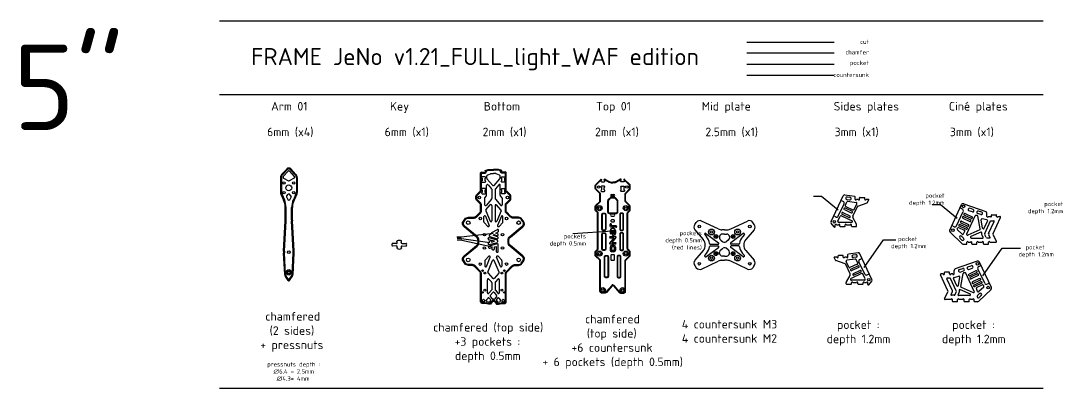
# Model space of a CAD drawing. Header units: millimetres. Extents: x -232 to 986, y 0 to 429.
import ezdxf

# ---------------------------------------------------------------- set-up
doc = ezdxf.new("R2010")
doc.units = ezdxf.units.MM
doc.linetypes.add('JIS_09_08', pattern=[10.75, 8, -0.55, 0.55, -0.55, 0.55, -0.55])
for name, color, linetype in [('Calque1', 150, 'Continuous'), ('Calque1_chamfered', 40, 'Continuous'), ('Calque1_countersunk', 90, 'Continuous'), ('Calque1_pocket', 10, 'Continuous')]:
    doc.layers.add(name, color=color, linetype=linetype)
doc.styles.get("Standard").update_dxf_attribs({"font": 'arial.ttf'})

msp = doc.modelspace()

# ---------------------------------------------------------------- linework, layer by layer
for p, q in [((703.4, 224.2), (693.9, 224.2)), ((722.9, 208.1), (703.4, 224.2)), ((842.3, 214.4), (832.8, 214.4)), ((861.8, 198.4), (842.3, 214.4)), ((459.2, 183.5), (412.7, 180.3)), ((282.5, 176.6), (277.4, 176.6)), ((282.9, 174.9), (277.6, 174.9)), ((283.1, 173.2), (277.6, 173.2)), ((319.7, 180.7), (282.5, 176.6)), ((282.9, 174.9), (315.8, 170.5)), ((283.1, 173.2), (319.1, 165.2)), ((753.3, 141.2), (775.8, 173.6)), ((775.8, 173.6), (790.4, 173.6)), ((892.1, 131.4), (914.7, 163.8)), ((914.7, 163.8), (936.1, 163.8))]:
    msp.add_line(p, q)
at = {"layer": 'Calque1'}
for p, q in [((0, 429.5), (962.6, 429.5)), ((616, 404.7), (718.2, 404.7)), ((0, 343.2), (962.6, 343.2)), ((78.8, 256.5), (72.5, 249.9)), ((83.1, 256.5), (89.3, 249.9)), ((71.2, 246.5), (71.2, 228.8)), ((74.3, 247), (74.3, 246.4)), ((80.2, 253.7), (74.5, 247.6)), ((74.8, 245.5), (80.5, 242.6)), ((87.1, 245.5), (81.4, 242.6)), ((81.7, 253.7), (87.3, 247.6)), ((87.6, 247), (87.6, 246.4)), ((90.7, 246.5), (90.7, 228.8)), ((312.3, 245.5), (312.3, 248.2)), ((319.3, 237), (312.5, 244.9)), ((312.9, 249.1), (316.7, 250.7)), ((317.1, 250.8), (320, 250.8)), ((323, 250.8), (320, 250.8)), ((320.8, 237), (327.6, 244.9)), ((327.2, 249.1), (323.4, 250.7)), ((327.8, 245.5), (327.8, 248.2)), ((312, 225.6), (312, 237.1)), ((313.8, 237.8), (317.8, 233.1)), ((318, 232.5), (318, 221.8)), ((322, 232.5), (322, 221.8)), ((326.3, 237.8), (322.3, 233.1)), ((328, 225.6), (328, 237.1)), ((71.6, 226.7), (74.8, 219.9)), ((78.3, 223.8), (80, 220)), ((78.5, 224.9), (80.2, 226.7)), ((83.4, 224.9), (81.6, 226.7)), ((83.6, 223.8), (81.8, 220)), ((90.2, 226.7), (87.1, 219.9)), ((309.7, 222.1), (309.7, 214.4)), ((310, 222.7), (311.8, 224.9)), ((317.8, 221.1), (311.5, 213.7)), ((322.3, 221.1), (328.6, 213.7)), ((330.1, 222.7), (328.3, 224.9)), ((330.4, 222.1), (330.4, 214.4)), ((458, 226.5), (460.9, 226.5)), ((460.9, 224.3), (458, 224.3)), ((714.6, 194.8), (728.6, 224.8)), ((730.7, 226), (742.2, 224.3)), ((733, 220.7), (736.3, 220.2)), ((733.4, 223.7), (736.7, 223.2)), ((742.6, 220.9), (742.6, 223.8)), ((744.2, 220.9), (746.4, 220.9)), ((748, 220.9), (748, 222.4)), ((748.5, 222.9), (753.5, 222.9)), ((754, 220.9), (754, 222.4)), ((755.6, 220.9), (758.2, 220.9)), ((757.3, 217.3), (758.7, 220.2)), ((76.7, 196.5), (76.7, 211.4)), ((85.2, 196.5), (85.2, 211.4)), ((311.1, 207.4), (316.1, 195.3)), ((311.3, 208.4), (316.3, 214.2)), ((318, 213.6), (318, 195.6)), ((322, 213.6), (322, 195.6)), ((328.8, 208.4), (323.8, 214.2)), ((329, 207.4), (324, 195.3)), ((730.1, 208.8), (738.2, 205)), ((730.9, 210.7), (739.1, 206.8)), ((731.3, 213.8), (733.2, 217.9)), ((731.7, 212.5), (740.2, 208.5)), ((734.2, 218.5), (743.9, 217.1)), ((740.1, 201.2), (745.3, 212.3)), ((741.6, 209), (744.7, 215.7)), ((745.9, 212.8), (756.8, 216.8)), ((853.2, 184.7), (867.1, 214.6)), ((869.6, 215.6), (895.4, 206.7)), ((879.7, 206), (875.6, 207.5)), ((880.7, 208.9), (876.6, 210.3)), ((890.6, 205.8), (886.7, 207.1)), ((74.8, 160), (76.7, 195.5)), ((87.1, 160), (85.2, 195.5)), ((308.9, 194.4), (308.9, 200.6)), ((310.8, 201), (315.2, 190.3)), ((329.3, 201), (324.9, 190.3)), ((331.2, 194.4), (331.2, 200.6)), ((460.9, 203.3), (458, 203.3)), ((458, 201.1), (460.9, 201.1)), ((582.8, 186.1), (563.2, 195.4)), ((597.4, 186.1), (617, 195.4)), ((722.6, 195.3), (725.3, 201.1)), ((726.6, 201.6), (739.1, 195.8)), ((727.5, 203.4), (735.7, 199.6)), ((728.4, 205.2), (736.5, 201.4)), ((744.4, 191.8), (740.2, 199.4)), ((867, 195.2), (875.1, 191.4)), ((868.7, 198.8), (876.8, 195)), ((869.5, 200.6), (877.7, 196.8)), ((870.4, 202.4), (878.5, 198.6)), ((871.2, 204.2), (879.4, 200.4)), ((873.1, 180.3), (883, 201.5)), ((883.9, 202.1), (885.2, 202.1)), ((889.6, 202.9), (885.7, 204.3)), ((888.9, 186.1), (886.1, 201.3)), ((891.7, 187.1), (890, 196.9)), ((896.8, 196.7), (891.2, 198)), ((893.6, 186.9), (897.5, 195.3)), ((894.2, 181), (900.9, 195.5)), ((896.7, 200.7), (896.7, 204.8)), ((898.3, 200.7), (900.5, 200.7)), ((898.7, 181), (905.3, 195)), ((901.4, 195.7), (904.8, 195.7)), ((902.1, 200.7), (902.1, 202.2)), ((902.6, 202.7), (907.5, 202.7)), ((903.9, 181), (912.6, 199.6)), ((908, 200.7), (908, 202.2)), ((909.6, 200.7), (911.8, 200.7)), ((309.1, 193.7), (313.5, 189.2)), ((331, 193.7), (326.6, 189.2)), ((555.3, 191.4), (557.1, 193.8)), ((555.5, 185.2), (565.2, 173.8)), ((590.1, 185.2), (587.1, 185.2)), ((590.1, 185.2), (593.2, 185.2)), ((624.7, 185.2), (615, 173.8)), ((624.9, 191.4), (623.1, 193.8)), ((718.1, 188.6), (714.8, 192.8)), ((718.5, 188.4), (718.9, 188.4)), ((719.4, 188.9), (719.4, 190.9)), ((721, 190.9), (723.4, 190.9)), ((723.5, 193.9), (738.7, 193.9)), ((725, 189.4), (725, 190.9)), ((725.5, 188.9), (730.4, 188.9)), ((730.9, 189.4), (730.9, 190.9)), ((732.5, 190.9), (737, 190.9)), ((738.6, 189.4), (738.6, 190.9)), ((739.1, 188.9), (744, 188.9)), ((744.5, 189.4), (744.5, 191.3)), ((862, 186.5), (862.4, 187.4)), ((862.2, 185.3), (867.7, 180)), ((863.7, 187.9), (870.3, 184.8)), ((864.4, 189.7), (872.6, 185.9)), ((865.3, 191.5), (873.4, 187.7)), ((866.1, 193.4), (874.3, 189.5)), ((869.3, 180.3), (870.8, 183.5)), ((888.3, 185), (874.4, 179)), ((207.6, 170.5), (207.2, 171.6)), ((212.3, 170.5), (212.7, 171.6)), ((566.9, 179.5), (569, 177.1)), ((568.3, 181), (582.9, 170.1)), ((584.4, 177.2), (584.4, 175.5)), ((585.7, 173.1), (588.3, 171.1)), ((590.1, 180.2), (587.4, 180.2)), ((590.1, 180.2), (592.8, 180.2)), ((594.5, 173.1), (591.9, 171.1)), ((595.8, 177.2), (595.8, 175.5)), ((611.9, 181), (597.3, 170.1)), ((613.3, 179.5), (611.2, 177.1)), ((853.6, 182.5), (867.9, 168.8)), ((865, 175.5), (867.4, 173.2)), ((867.1, 177.7), (869.5, 175.4)), ((873.4, 168.7), (873.4, 170.7)), ((875, 170.7), (877.5, 170.7)), ((889.5, 182.3), (878.1, 177.3)), ((878.5, 175.4), (891.3, 175.4)), ((879.1, 168.7), (879.1, 170.7)), ((885, 168.7), (885, 170.7)), ((886.6, 170.7), (891.1, 170.7)), ((890.6, 180.4), (890.8, 180.9)), ((892.1, 176.8), (890.6, 179.5)), ((892.7, 168.7), (892.7, 170.7)), ((896, 176), (894.3, 179.2)), ((896.5, 175.7), (899.9, 175.7)), ((898.6, 168.7), (898.6, 170.7)), ((900.3, 176.5), (898.8, 179.2)), ((900.2, 170.7), (907.3, 170.7)), ((908, 171.9), (904, 179.2)), ((206.6, 169.2), (202, 169.3)), ((206.6, 166.3), (202, 166.2)), ((207.6, 165), (207.2, 163.8)), ((212.3, 165), (212.7, 163.8)), ((213.3, 169.2), (217.9, 169.3)), ((213.3, 166.3), (217.9, 166.2)), ((565.2, 160.8), (555.5, 149.5)), ((568.3, 153.7), (582.9, 164.5)), ((573.5, 168.3), (582.4, 168.3)), ((573.5, 166.3), (582.4, 166.3)), ((584.4, 157.5), (584.4, 159.2)), ((585.7, 161.6), (588.3, 163.5)), ((594.5, 161.6), (591.9, 163.5)), ((595.8, 157.5), (595.8, 159.2)), ((611.9, 153.7), (597.3, 164.5)), ((606.7, 168.3), (597.9, 168.3)), ((606.7, 166.3), (597.9, 166.3)), ((615, 160.8), (624.7, 149.5)), ((869.3, 168.2), (872.9, 168.2)), ((879.6, 168.2), (884.5, 168.2)), ((893.2, 168.2), (898.1, 168.2)), ((76.1, 133), (74.8, 158)), ((85.8, 133), (87.1, 158)), ((310, 149), (310, 142.8)), ((310.3, 149.7), (314.7, 154.2)), ((312, 142.4), (316.4, 153.1)), ((313.5, 135.6), (319.1, 149.3)), ((326.6, 135.6), (321, 149.3)), ((328.1, 142.4), (323.7, 153.1)), ((329.8, 149.7), (325.4, 154.2)), ((330, 149), (330, 142.8)), ((563.2, 139.3), (582.8, 148.5)), ((566.9, 155.2), (569, 157.6)), ((587.1, 149.5), (590.1, 149.5)), ((590.1, 154.5), (587.4, 154.5)), ((590.1, 154.5), (592.8, 154.5)), ((593.2, 149.5), (590.1, 149.5)), ((617, 139.3), (597.4, 148.5)), ((613.3, 155.2), (611.2, 157.6)), ((719.6, 149.7), (718.3, 152.6)), ((721.4, 153.3), (718.7, 153.3)), ((731.1, 145.2), (720.2, 149.2)), ((723, 153.3), (723, 154.8)), ((728.4, 155.3), (723.5, 155.3)), ((728.9, 153.3), (728.9, 154.8)), ((732.7, 153.3), (730.5, 153.3)), ((735.4, 141.4), (732.3, 148.1)), ((742.7, 150.9), (733.1, 149.5)), ((734.3, 153.3), (734.3, 156.2)), ((746.3, 158.3), (734.8, 156.7)), ((743.5, 156), (740.2, 155.5)), ((744, 153.1), (740.7, 152.6)), ((745.7, 146.2), (743.8, 150.3)), ((762.3, 127.2), (748.4, 157.2)), ((885.5, 148.5), (859.8, 139.6)), ((901.9, 117.6), (888, 147.5)), ((313.7, 134.6), (319.3, 128.4)), ((326.4, 134.6), (320.8, 128.4)), ((555.3, 143.3), (557.1, 140.8)), ((624.9, 143.3), (623.1, 140.8)), ((736.8, 133.5), (731.7, 144.7)), ((745.2, 144.8), (736.7, 140.9)), ((746.1, 143), (737.9, 139.2)), ((746.9, 141.2), (738.8, 137.4)), ((748.6, 137.6), (740.4, 133.8)), ((749.4, 135.8), (741.3, 132)), ((847.1, 133.6), (847.1, 135.1)), ((852.5, 135.6), (847.6, 135.6)), ((853, 133.6), (853, 135.1)), ((858.4, 133.6), (858.4, 137.7)), ((864.5, 138.6), (868.4, 140)), ((865.5, 135.8), (869.4, 137.2)), ((866.3, 119), (869, 134.1)), ((871.2, 135), (870, 135)), ((882, 113.2), (872.1, 134.4)), ((874.4, 141.7), (878.5, 143.2)), ((875.4, 138.9), (879.5, 140.3)), ((883.9, 137.1), (875.8, 133.3)), ((884.8, 135.3), (876.6, 131.5)), ((80.1, 125.9), (77, 130.4)), ((81.8, 125.9), (84.9, 130.4)), ((313, 111.5), (313, 126.8)), ((314.8, 127.5), (317.8, 124.2)), ((318, 123.5), (318, 115)), ((322, 123.5), (322, 115)), ((325.3, 127.5), (322.3, 124.2)), ((327, 111.5), (327, 126.8)), ((732.4, 121.8), (732.4, 123.7)), ((732.6, 124.2), (736.8, 131.7)), ((750.3, 134), (737.9, 128.2)), ((753.5, 126.2), (738.3, 126.2)), ((738.4, 121.8), (738.4, 123.3)), ((744.4, 123.3), (740, 123.3)), ((746, 121.8), (746, 123.3)), ((754.4, 127.7), (751.7, 133.5)), ((752, 121.8), (752, 123.3)), ((756, 123.3), (753.6, 123.3)), ((757.6, 121.3), (757.6, 123.3)), ((758.9, 121), (762.1, 125.1)), ((851.2, 113.9), (842.6, 132.5)), ((845.5, 133.6), (843.3, 133.6)), ((856.4, 113.9), (849.8, 127.9)), ((853.7, 128.6), (850.3, 128.6)), ((860.9, 113.9), (854.2, 128.3)), ((856.8, 133.6), (854.6, 133.6)), ((861.5, 119.8), (857.6, 128.1)), ((858.3, 129.5), (863.9, 130.9)), ((863.4, 120), (865.1, 129.7)), ((885.6, 133.5), (877.4, 129.7)), ((886.4, 131.7), (878.3, 127.9)), ((888.1, 128.1), (880, 124.2)), ((889, 126.2), (880.8, 122.4)), ((889.8, 124.4), (881.7, 120.6)), ((890.7, 122.6), (882.5, 118.8)), ((317.8, 114.4), (314.8, 110.9)), ((319.3, 111.9), (316.3, 108.4)), ((320.8, 111.9), (323.8, 108.4)), ((322.3, 114.4), (325.3, 110.9)), ((737.9, 121.3), (732.9, 121.3)), ((751.5, 121.3), (746.5, 121.3)), ((758.5, 120.8), (758.1, 120.8)), ((847.1, 104.8), (851.2, 112.1)), ((854.8, 109.4), (856.3, 112.1)), ((859.1, 108.9), (860.9, 112.1)), ((863, 109.7), (864.5, 112.4)), ((864.5, 113.3), (864.3, 113.8)), ((865.6, 115.2), (877, 110.2)), ((866.8, 117.9), (880.7, 111.8)), ((885.8, 113.2), (884.4, 116.4)), ((891.4, 120.8), (884.8, 117.7)), ((888, 110.6), (885.6, 108.3)), ((901.5, 115.3), (887.2, 101.7)), ((893, 118.2), (887.4, 112.9)), ((893.2, 119.4), (892.7, 120.3)), ((311.8, 102), (311.8, 102.8)), ((313.7, 105.3), (312.1, 103.4)), ((314.4, 100.6), (312.6, 101)), ((315.2, 105.3), (316.6, 103.7)), ((316.6, 102.4), (315.3, 101)), ((316.3, 107.1), (318.5, 104.5)), ((320, 104.1), (319.3, 104.1)), ((320, 104.1), (320.8, 104.1)), ((323.8, 107.1), (321.6, 104.5)), ((324.9, 105.3), (323.5, 103.7)), ((323.5, 102.4), (324.8, 101)), ((325.7, 100.6), (327.5, 101)), ((326.4, 105.3), (328, 103.4)), ((328.3, 102), (328.3, 102.8)), ((854.9, 103.6), (847.8, 103.6)), ((858.6, 108.6), (855.2, 108.6)), ((856.5, 101.6), (856.5, 103.6)), ((862, 101.1), (857, 101.1)), ((862.5, 101.6), (862.5, 103.6)), ((876.6, 108.2), (863.9, 108.2)), ((868.5, 103.6), (864.1, 103.6)), ((870.1, 101.6), (870.1, 103.6)), ((875.5, 101.1), (870.6, 101.1)), ((876, 101.6), (876, 103.6)), ((880.1, 103.6), (877.6, 103.6)), ((881.7, 101.6), (881.7, 103.6)), ((885.8, 101.1), (882.2, 101.1)), ((890.1, 108.4), (887.7, 106.1)), ((0, 0), (962.6, 0))]:
    msp.add_line(p, q, dxfattribs=at)
for points in [[(320, 101.6), (319.6, 101.6, 0.219685), (318.9, 101.3), (316.5, 98.4, -0.219685), (315.7, 98.1), (314.6, 98.1, -0.053022), (314.2, 98.1), (310.3, 99, 0.053022), (309.9, 99), (307, 99, -0.414214), (305, 101), (305, 134.1, 0.198912), (304.5, 135.5), (297.8, 142.1, 0.198912), (294.3, 143.6), (290.7, 143.6, -0.237956), (286.7, 145.6), (284.9, 148.1, -0.39909), (285.7, 154.9), (300.2, 166.8, 0.224285), (302, 170.7), (302, 171.7), (302, 172.7, 0.224285), (300.2, 176.6), (285.7, 188.5, -0.39909), (284.9, 195.3), (286.7, 197.7, -0.237956), (290.7, 199.8), (296.5, 199.8, 0.198912), (300, 201.2), (304.5, 205.7, 0.198912), (305, 207.1), (305, 214.3, 0.198912), (304.5, 215.7), (300.2, 219.9, -0.198912), (299.6, 221.4), (299.6, 223), (299.6, 224.6, -0.198912), (300.2, 226), (304.5, 230.2, 0.198912), (305, 231.6), (305, 251.8, -0.322824), (305.7, 252.7), (306.3, 252.9, 0.284915), (307, 252.5), (310.2, 252.5, 1), (310.2, 254.1), (310.2, 254.6), (314, 255.7, -0.069107), (314.6, 255.8), (320, 255.8)], [(320, 101.6), (320.5, 101.6, -0.219685), (321.2, 101.3), (323.6, 98.4, 0.219685), (324.4, 98.1), (325.5, 98.1, 0.053022), (325.9, 98.1), (329.8, 99, -0.053022), (330.2, 99), (333, 99, 0.414214), (335, 101), (335, 134.1, -0.198912), (335.6, 135.5), (342.3, 142.1, -0.198912), (345.8, 143.6), (349.4, 143.6, 0.237956), (353.4, 145.6), (355.2, 148.1, 0.39909), (354.4, 154.9), (339.9, 166.8, -0.224285), (338.1, 170.7), (338.1, 171.7), (338.1, 172.7, -0.224285), (339.9, 176.6), (354.4, 188.5, 0.39909), (355.2, 195.3), (353.4, 197.7, 0.237956), (349.4, 199.8), (343.6, 199.8, -0.198912), (340.1, 201.2), (335.6, 205.7, -0.198912), (335, 207.1), (335, 214.3, -0.198912), (335.6, 215.7), (339.9, 219.9, 0.198912), (340.5, 221.4), (340.5, 223), (340.5, 224.6, 0.198912), (339.9, 226), (335.6, 230.2, -0.198912), (335, 231.6), (335, 251.8, 0.322824), (334.4, 252.7), (333.8, 252.9, -0.284915), (333, 252.5), (329.9, 252.5, -1), (329.9, 254.1), (329.9, 254.6), (326, 255.7, 0.069107), (325.5, 255.8), (320, 255.8)], [(459.5, 120.1, 0.219685), (458.7, 119.7), (452, 111.9, -0.219685), (450.5, 111.2), (446.5, 111.2, -0.414214), (444.5, 113.2), (444.5, 148.5, 0.198912), (443.9, 149.9), (439.5, 154.2, -0.198912), (438.9, 155.7), (438.9, 158.9, -0.198912), (439.5, 160.3), (441.2, 162, 0.198912), (441.8, 163.4), (441.8, 204.3, 0.198912), (441.2, 205.8), (439.5, 207.5, -0.198912), (438.9, 208.9), (438.9, 212.1, -0.198912), (439.5, 213.5), (443.9, 217.9, 0.198912), (444.5, 219.3), (444.5, 226.9, 0.198912), (444.2, 227.6), (439.6, 232.1, -0.198912), (439.1, 233.5), (439.1, 235.2), (439.1, 236.8, -0.198912), (439.6, 238.2), (445.6, 244.1, -0.668179), (446.4, 243.8), (446.4, 243, 1), (446.4, 241.4), (449.6, 241.4, 1.000028), (449.6, 243), (449.6, 244.1, -0.58149), (450.3, 244.5), (455.2, 241.6, 0.134807), (457.8, 240.9), (459.5, 240.9)], [(459.5, 120.1, -0.219685), (460.2, 119.7), (466.9, 111.9, 0.219685), (468.4, 111.2), (472.5, 111.2, 0.414214), (474.5, 113.2), (474.5, 148.5, -0.198912), (475, 149.9), (479.4, 154.2, 0.198912), (480, 155.7), (480, 158.9, 0.198912), (479.4, 160.3), (477.7, 162, -0.198912), (477.1, 163.4), (477.1, 204.3, -0.198912), (477.7, 205.8), (479.4, 207.5, 0.198912), (480, 208.9), (480, 212.1, 0.198912), (479.4, 213.5), (475, 217.9, -0.198912), (474.5, 219.3), (474.5, 226.9, -0.198912), (474.8, 227.6), (479.3, 232.1, 0.198912), (479.9, 233.5), (479.9, 235.2), (479.9, 236.8, 0.198912), (479.3, 238.2), (473.3, 244.1, 0.668179), (472.5, 243.8), (472.5, 243, -1), (472.5, 241.4), (469.3, 241.4, -1.000028), (469.3, 243), (469.3, 244.1, 0.58149), (468.6, 244.5), (463.7, 241.6, -0.134807), (461.1, 240.9), (459.5, 240.9)]]:
    msp.add_lwpolyline(points, format="xyb", dxfattribs=at)
for points in [[(310.2, 245.4, 1), (310.2, 247), (307, 247, 1), (307, 245.4), (307, 242.5, 1), (307, 240.9), (310.2, 240.9, 1), (310.2, 242.5)], [(329.9, 245.4, -1), (329.9, 247), (333, 247, -1), (333, 245.4), (333, 242.5, -1), (333, 240.9), (329.9, 240.9, -1), (329.9, 242.5)], [(310.2, 231.8, 1), (310.2, 233.4), (307, 233.4, 1), (307, 231.8), (307, 228.9, 1), (307, 227.3), (310.2, 227.3, 1), (310.2, 228.9)], [(329.9, 231.8, -1), (329.9, 233.4), (333, 233.4, -1), (333, 231.8), (333, 228.9, -1), (333, 227.3), (329.9, 227.3, -1), (329.9, 228.9)], [(449.6, 230.1, 1), (449.6, 231.7), (449.6, 234.6, 1), (449.6, 236.2), (446.5, 236.2, 1), (446.5, 234.6), (446.5, 231.7, 1), (446.5, 230.1)], [(469.3, 230.1, -1), (469.3, 231.7), (469.3, 234.6, -1), (469.3, 236.2), (472.5, 236.2, -1), (472.5, 234.6), (472.5, 231.7, -1), (472.5, 230.1)], [(457.9, 222.7), (461, 222.7, -0.198912), (461.7, 222.4), (464.2, 219.9, -0.198912), (464.5, 219.2), (464.5, 205.7, -0.414214), (463.5, 204.7), (455.5, 204.7, -0.414214), (454.5, 205.7), (454.5, 219.2, -0.198912), (454.8, 219.9), (457.2, 222.4, -0.198912)], [(448.3, 204.1), (449.8, 204.1, -0.414214), (450.8, 203.1), (450.8, 185.9, -0.414214), (449.8, 184.9), (448.3, 184.9, -0.414214), (447.3, 185.9), (447.3, 203.1, -0.414214)], [(470.7, 204.1), (469.2, 204.1, 0.414214), (468.2, 203.1), (468.2, 185.9, 0.414214), (469.2, 184.9), (470.7, 184.9, 0.414214), (471.7, 185.9), (471.7, 203.1, 0.414214)], [(448.3, 181.2), (449.8, 181.2, -0.414214), (450.8, 180.2), (450.8, 162.6, -0.414214), (449.8, 161.6), (448.3, 161.6, -0.414214), (447.3, 162.6), (447.3, 180.2, -0.414214)], [(470.7, 181.2), (469.2, 181.2, 0.414214), (468.2, 180.2), (468.2, 162.6, 0.414214), (469.2, 161.6), (470.7, 161.6, 0.414214), (471.7, 162.6), (471.7, 180.2, 0.414214)], [(451.4, 154.6), (452.9, 154.6, -0.414214), (453.9, 153.6), (453.9, 130.6, -0.414214), (452.9, 129.6), (451.4, 129.6, -0.414214), (450.4, 130.6), (450.4, 153.6, -0.414214)], [(467.6, 154.6), (466.1, 154.6, 0.414214), (465.1, 153.6), (465.1, 130.6, 0.414214), (466.1, 129.6), (467.6, 129.6, 0.414214), (468.6, 130.6), (468.6, 153.6, 0.414214)]]:
    msp.add_lwpolyline(points, format="xyb", close=True, dxfattribs=at)
for centre, radius in [((75.3, 239.9), 1.5), ((80.9, 234.2), 3.5), ((86.6, 239.9), 1.5), ((443, 235.2), 1.5), ((475.9, 235.2), 1.5), ((75.3, 228.6), 1.5), ((86.6, 228.6), 1.5), ((303.6, 223), 1.5), ((336.5, 223), 1.5), ((444.1, 210.5), 1.5), ((474.8, 210.5), 1.5), ((869.3, 212.5), 1.5), ((290.6, 193.5), 2.15), ((304.7, 198.3), 1.5), ((335.4, 198.3), 1.5), ((349.5, 193.5), 2.15), ((718.4, 194.6), 1.5), ((560.6, 189.1), 1.5), ((574.9, 182.6), 1.5), ((605.4, 182.6), 1.5), ((619.6, 189.1), 1.5), ((857, 184.7), 1.5), ((309.5, 179.5), 1.5), ((330.6, 179.5), 1.5), ((580.1, 177.3), 1), ((600.1, 177.3), 1), ((80.9, 159), 1.5), ((309.5, 163.9), 1.5), ((330.6, 163.9), 1.5), ((444.1, 157.3), 1.5), ((474.8, 157.3), 1.5), ((290.6, 149.9), 2.15), ((304.7, 145.1), 1.5), ((335.4, 145.1), 1.5), ((349.5, 149.9), 2.15), ((560.6, 145.5), 1.5), ((574.9, 152.1), 1.5), ((580.1, 157.3), 1), ((600.1, 157.3), 1), ((605.4, 152.1), 1.5), ((619.6, 145.5), 1.5), ((885.8, 145.4), 1.5), ((80.9, 135.4), 1.5), ((307.3, 137.4), 0.85), ((310, 134.6), 1.1), ((330, 134.6), 1.1), ((332.8, 137.4), 0.85), ((758.6, 126.9), 1.5), ((307.3, 111.9), 0.85), ((310, 114.6), 1.1), ((330, 114.6), 1.1), ((332.8, 111.9), 0.85), ((448, 114.6), 1.5), ((471, 114.6), 1.5), ((898.1, 117.6), 1.5), ((308.5, 102.4), 1.5), ((331.5, 102.4), 1.5)]:
    msp.add_circle(centre, radius, dxfattribs=at)
for centre, radius, start, end in [((80.9, 254.4), 3, 43.3504, 136.6496), ((76.2, 246.5), 5, 136.6496, 180), ((75.3, 247), 1, 136.6496, 180), ((75.3, 246.4), 1, 180, 243.2647), ((80.9, 253), 1, 43.3504, 136.6496), ((86.6, 246.4), 1, 296.7353, 360), ((86.6, 247), 1, 360, 43.3504), ((85.7, 246.5), 5, 360, 43.3504), ((313.3, 248.2), 1, 112.861, 180), ((313.3, 245.5), 1, 180, 220.6524), ((317.1, 249.8), 1, 90, 112.861), ((323, 249.8), 1, 67.139, 90), ((326.8, 248.2), 1, 0, 67.139), ((326.8, 245.5), 1, 319.3476, 0), ((80.9, 243.5), 1, 243.2647, 296.7353), ((313, 237.1), 1, 40.6524, 180), ((317, 232.5), 1, 0, 40.6524), ((320, 237.7), 1, 220.6524, 319.3476), ((323, 232.5), 1, 139.3476, 180), ((327, 237.1), 1, 360, 139.3476), ((76.2, 228.8), 5, 180, 205.0173), ((56.7, 211.4), 20, 360, 25.0173), ((79.2, 224.2), 1, 135, 205.0173), ((80.9, 220.5), 1, 205.0173, 334.9827), ((80.9, 226), 1, 45, 135), ((82.7, 224.2), 1, 334.9827, 45), ((105.2, 211.4), 20, 154.9827, 180), ((85.7, 228.8), 5, 334.9827, 360), ((310.7, 222.1), 1, 139.3476, 180), ((311, 225.6), 1, 319.3476, 0), ((317, 221.8), 1, 319.3476, 360), ((323, 221.8), 1, 180, 220.6524), ((329, 225.6), 1, 180, 220.6524), ((329.4, 222.1), 1, 360, 40.6524), ((458, 225.4), 1.1, 90, 270), ((460.9, 225.4), 1.1, 270, 90), ((730.4, 224), 2, 81.8076, 155), ((733.2, 222.2), 1.5, 81.8076, 261.8076), ((736.5, 221.7), 1.5, 261.8076, 81.8076), ((742.1, 223.8), 0.5, 0, 81.8076), ((743.4, 220.9), 0.8, 180, 0), ((747.2, 220.9), 0.8, 180, 0), ((748.5, 222.4), 0.5, 90, 180), ((753.5, 222.4), 0.5, 0, 90), ((754.8, 220.9), 0.8, 180, 0), ((758.2, 220.4), 0.5, 335, 90), ((310.7, 214.4), 1, 180, 319.3476), ((312, 207.8), 1, 139.3476, 198.9038), ((317, 213.6), 1, 0, 139.3476), ((323, 213.6), 1, 40.6524, 180), ((329.4, 214.4), 1, 220.6524, 360), ((328.1, 207.8), 1, 341.0962, 40.6524), ((730.5, 209.7), 1, 65.01, 245.01), ((732.2, 213.4), 1, 155, 245.01), ((734.1, 217.5), 1, 81.8076, 155), ((740.6, 209.4), 1, 245.01, 335), ((743.8, 216.1), 1, 335, 81.8076), ((746.2, 211.9), 1, 109.9935, 155), ((756.4, 217.7), 1, 289.9935, 335), ((868.9, 213.8), 2, 70.8686, 155), ((876.1, 208.9), 1.5, 70.8686, 250.8686), ((880.2, 207.4), 1.5, 250.8686, 70.8686), ((886.2, 205.7), 1.5, 70.8686, 250.8686), ((56.7, 196.5), 20, 357.0258, 360), ((105.2, 196.5), 20, 180, 182.9742), ((309.9, 200.6), 1, 22.2736, 180), ((317, 195.6), 1, 202.3927, 0), ((323, 195.6), 1, 180, 337.6073), ((330.2, 200.6), 1, 360, 157.7264), ((458, 202.2), 1.1, 90, 270), ((460.9, 202.2), 1.1, 270, 90), ((561.1, 190.9), 5, 64.6114, 143.5397), ((619.1, 190.9), 5, 36.4603, 115.3886), ((723.5, 194.9), 1, 155, 270), ((726.2, 200.7), 1, 65.01, 155), ((727.9, 204.3), 1, 65.01, 245.01), ((736.1, 200.5), 1, 245.01, 65.01), ((738.6, 205.9), 1, 245.01, 65.01), ((738.7, 194.9), 1, 270, 65.01), ((741.9, 200.3), 2, 155, 209.2621), ((866.6, 194.3), 1, 65.01, 245.01), ((869.1, 199.7), 1, 65.01, 245.01), ((870.8, 203.3), 1, 65.01, 245.01), ((877.2, 195.9), 1, 245.01, 65.01), ((878.9, 199.5), 1, 245.01, 65.01), ((883.9, 201.1), 1, 90, 155.01), ((885.2, 201.1), 1, 10.1486, 90), ((890.1, 204.3), 1.5, 250.8686, 70.8686), ((891, 197), 1, 76.5852, 190.1486), ((894.7, 204.8), 2, 0, 70.8686), ((897.5, 200.7), 0.8, 180, 0), ((896.6, 195.7), 1, 335, 76.5852), ((901.3, 200.7), 0.8, 180, 0), ((901.4, 195.2), 0.5, 90, 155), ((902.6, 202.2), 0.5, 90, 180), ((904.8, 195.2), 0.5, 335, 90), ((907.5, 202.2), 0.5, 0, 90), ((908.8, 200.7), 0.8, 180, 0), ((911.8, 199.9), 0.8, 335, 90), ((309.9, 194.4), 1, 180, 224.2547), ((314.2, 189.9), 1, 224.2547, 22.2736), ((325.9, 189.9), 1, 157.7264, 315.7453), ((330.2, 194.4), 1, 315.7453, 360), ((559.3, 188.4), 5, 143.5397, 220.5599), ((587.1, 195.2), 10, 244.6114, 270), ((593.2, 195.2), 10, 270, 295.3886), ((620.9, 188.4), 5, 319.4401, 36.4603), ((716.4, 194), 2, 155, 217.7421), ((718.5, 188.9), 0.5, 217.7421, 270), ((718.9, 188.9), 0.5, 270, 0), ((720.2, 190.9), 0.8, 0, 180), ((724.2, 190.9), 0.8, 0, 180), ((725.5, 189.4), 0.5, 180, 270), ((730.4, 189.4), 0.5, 270, 0), ((731.7, 190.9), 0.8, 0, 180), ((737.8, 190.9), 0.8, 0, 180), ((739.1, 189.4), 0.5, 180, 270), ((744, 189.4), 0.5, 270, 0), ((743.5, 191.3), 1, 0, 29.2621), ((855, 183.9), 2, 155, 226.2419), ((862.9, 186), 1, 155, 226.2419), ((863.3, 187), 1, 65.01, 155), ((864.9, 190.6), 1, 65.01, 245.01), ((869.8, 183.9), 1, 335, 65.01), ((873, 186.8), 1, 245.01, 65.01), ((874.7, 190.5), 1, 245.01, 65.01), ((887.9, 185.9), 1, 293.5469, 10.1486), ((892.7, 187.3), 1, 190.1486, 335), ((207.7, 171.8), 0.5, 115.6835, 198.4473), ((210, 167), 5.76, 64.3165, 115.6835), ((212.2, 171.8), 0.5, 341.5527, 64.3165), ((557.6, 167.3), 10, 319.4401, 40.5599), ((567.7, 180.2), 1, 53.5397, 220.5599), ((557.6, 167.3), 15, 7.1808, 40.5599), ((587.4, 177.2), 3, 90, 180), ((587.4, 175.5), 3, 180, 233.5397), ((590.1, 173.6), 3, 233.5397, 306.4603), ((592.8, 177.2), 3, 0, 90), ((592.8, 175.5), 3, 306.4603, 0), ((622.6, 167.3), 15, 139.4401, 172.8192), ((612.5, 180.2), 1, 319.4401, 126.4603), ((622.6, 167.3), 10, 139.4401, 220.5599), ((866.1, 176.6), 1.5, 46.2419, 226.2419), ((868.5, 174.3), 1.5, 226.2419, 46.2419), ((868.4, 180.8), 1, 226.2419, 335), ((874, 179.9), 1, 155.01, 293.5469), ((874.2, 170.7), 0.8, 0, 180), ((878.5, 176.4), 1, 113.5469, 270), ((878.3, 170.7), 0.8, 0, 180), ((885.8, 170.7), 0.8, 0, 180), ((889.9, 181.3), 1, 335, 113.5469), ((891.5, 180), 1, 155, 209.2621), ((891.9, 170.7), 0.8, 0, 180), ((891.3, 176.4), 1, 270, 29.2621), ((896, 180.2), 2, 155, 209.2621), ((896.5, 176.2), 0.5, 209.2621, 270), ((900.6, 180.2), 2, 155, 209.2621), ((899.4, 170.7), 0.8, 0, 180), ((899.9, 176.2), 0.5, 270, 29.2621), ((905.7, 180.2), 2, 155, 209.2621), ((907.3, 171.5), 0.8, 270, 29.2621), ((94.8, 159), 20, 177.0258, 182.8781), ((67.1, 159), 20, 357.1219, 2.9742), ((202, 168.8), 0.5, 88.6322, 201.9187), ((202, 166.7), 0.5, 158.0813, 271.3678), ((199.4, 167.7), 2.36, 338.0813, 21.9187), ((206.6, 170.2), 1, 268.6322, 18.4473), ((206.6, 165.3), 1, 341.5527, 91.3678), ((207.7, 163.7), 0.5, 161.5527, 244.3165), ((210, 168.4), 5.76, 244.3165, 295.6835), ((213.3, 170.2), 1, 161.5527, 271.3678), ((213.3, 165.3), 1, 88.6322, 198.4473), ((212.2, 163.7), 0.5, 295.6835, 18.4473), ((217.9, 168.8), 0.5, 338.0813, 91.3678), ((217.9, 166.7), 0.5, 268.6322, 21.9187), ((220.5, 167.7), 2.36, 158.0813, 201.9187), ((557.6, 167.3), 15, 319.4401, 352.8192), ((573.5, 169.3), 1, 187.1808, 270), ((573.5, 165.3), 1, 90, 172.8192), ((582.4, 169.3), 1, 270, 53.5397), ((582.4, 165.3), 1, 306.4603, 90), ((587.4, 159.2), 3, 126.4603, 180), ((590.1, 161.1), 3, 53.5397, 126.4603), ((592.8, 159.2), 3, 0, 53.5397), ((597.9, 169.3), 1, 126.4603, 270), ((597.9, 165.3), 1, 90, 233.5397), ((606.7, 169.3), 1, 270, 352.8192), ((606.7, 165.3), 1, 7.1808, 90), ((622.6, 167.3), 15, 187.1808, 220.5599), ((746.5, 156.3), 2, 25, 98.1924), ((869.3, 170.2), 2, 226.2419, 270), ((872.9, 168.7), 0.5, 270, 0), ((879.6, 168.7), 0.5, 180, 270), ((884.5, 168.7), 0.5, 270, 0), ((893.2, 168.7), 0.5, 180, 270), ((898.1, 168.7), 0.5, 270, 0), ((311, 149), 1, 135.7453, 180), ((315.4, 153.5), 1, 337.7264, 135.7453), ((320, 149), 1, 22.2736, 157.7264), ((324.7, 153.5), 1, 44.2547, 202.2736), ((329, 149), 1, 0, 44.2547), ((559.3, 146.2), 5, 139.4401, 216.4603), ((567.7, 154.5), 1, 139.4401, 306.4603), ((587.1, 139.5), 10, 90, 115.3886), ((587.4, 157.5), 3, 180, 270), ((592.8, 157.5), 3, 270, 0), ((593.2, 139.5), 10, 64.6114, 90), ((612.5, 154.5), 1, 233.5397, 40.5599), ((620.9, 146.2), 5, 323.5397, 40.5599), ((718.7, 152.8), 0.5, 90, 205), ((720.5, 150.1), 1, 205, 250.0065), ((722.2, 153.3), 0.8, 180, 0), ((723.5, 154.8), 0.5, 90, 180), ((728.4, 154.8), 0.5, 0, 90), ((729.7, 153.3), 0.8, 180, 0), ((733.2, 148.5), 1, 98.1924, 205), ((733.5, 153.3), 0.8, 180, 0), ((734.8, 156.2), 0.5, 98.1924, 180), ((740.4, 154.1), 1.5, 98.1924, 278.1924), ((742.9, 149.9), 1, 25, 98.1924), ((743.7, 154.5), 1.5, 278.1924, 98.1924), ((886.2, 146.6), 2, 25, 109.1314), ((311, 142.8), 1, 180, 337.7264), ((314.4, 135.3), 1, 157.7264, 222.271), ((325.7, 135.3), 1, 317.729, 22.2736), ((329, 142.8), 1, 202.2736, 0), ((561.1, 143.8), 5, 216.4603, 295.3886), ((619.1, 143.8), 5, 244.6114, 323.5397), ((730.8, 144.2), 1, 25, 70.0065), ((736.3, 141.8), 1, 205, 294.99), ((738.3, 138.3), 1, 114.99, 294.99), ((744.8, 145.7), 1, 294.99, 25), ((746.5, 142.1), 1, 294.99, 114.99), ((749, 136.7), 1, 294.99, 114.99), ((750.7, 133.1), 1, 25, 114.99), ((847.6, 135.1), 0.5, 90, 180), ((852.5, 135.1), 0.5, 0, 90), ((860.4, 137.7), 2, 109.1314, 180), ((865, 137.2), 1.5, 109.1314, 289.1314), ((868.9, 138.6), 1.5, 289.1314, 109.1314), ((870, 134), 1, 90, 169.8514), ((871.2, 134), 1, 24.99, 90), ((874.9, 140.3), 1.5, 109.1314, 289.1314), ((879, 141.8), 1.5, 289.1314, 109.1314), ((884.3, 136.2), 1, 294.99, 114.99), ((81.1, 133.2), 5, 182.8781, 215.0925), ((80.9, 126.5), 1, 215.0925, 324.9075), ((80.8, 133.2), 5, 324.9075, 357.1219), ((314, 126.8), 1, 42.271, 180), ((317, 123.5), 1, 360, 42.271), ((320, 129.1), 1, 222.271, 317.729), ((323, 123.5), 1, 137.729, 180), ((326, 126.8), 1, 0, 137.729), ((733.4, 123.7), 1, 150.7379, 180), ((735, 132.7), 2, 330.7379, 25), ((738.3, 127.2), 1, 114.99, 270), ((739.2, 123.3), 0.8, 0, 180), ((740.9, 132.9), 1, 114.99, 294.99), ((745.2, 123.3), 0.8, 0, 180), ((752.8, 123.3), 0.8, 0, 180), ((753.5, 127.2), 1, 270, 25), ((756.8, 123.3), 0.8, 0, 180), ((760.5, 126.3), 2, 322.2579, 25), ((843.3, 132.8), 0.8, 90, 205), ((846.3, 133.6), 0.8, 180, 0), ((850.3, 128.1), 0.5, 90, 205), ((853.8, 133.6), 0.8, 180, 0), ((853.7, 128.1), 0.5, 25, 90), ((857.6, 133.6), 0.8, 180, 0), ((858.5, 128.6), 1, 103.4148, 205), ((864.2, 129.9), 1, 349.8514, 103.4148), ((876.2, 132.4), 1, 114.99, 294.99), ((877.9, 128.8), 1, 114.99, 294.99), ((880.4, 123.3), 1, 114.99, 294.99), ((886, 132.6), 1, 294.99, 114.99), ((888.6, 127.1), 1, 294.99, 114.99), ((890.2, 123.5), 1, 294.99, 114.99), ((314, 111.5), 1, 180, 319.5607), ((317, 115), 1, 319.5607, 0), ((320, 111.3), 1, 90, 139.5607), ((320, 111.3), 1, 40.4393, 90), ((323, 115), 1, 180, 220.4393), ((326, 111.5), 1, 220.4393, 0), ((732.9, 121.8), 0.5, 180, 270), ((737.9, 121.8), 0.5, 270, 0), ((746.5, 121.8), 0.5, 180, 270), ((751.5, 121.8), 0.5, 270, 0), ((758.1, 121.3), 0.5, 180, 270), ((758.5, 121.3), 0.5, 270, 322.2579), ((849.4, 113.1), 2, 330.7379, 25), ((854.6, 113.1), 2, 330.7379, 25), ((859.1, 113.1), 2, 330.7379, 25), ((862.4, 120.2), 1, 205, 349.8514), ((863.9, 109.2), 1, 150.7379, 270), ((865.2, 114.2), 1, 66.4531, 205), ((863.6, 112.9), 1, 330.7379, 25), ((867.2, 118.8), 1, 169.8514, 246.4531), ((876.6, 109.2), 1, 270, 66.4531), ((881.1, 112.8), 1, 246.4531, 24.99), ((882.1, 119.7), 1, 114.99, 294.99), ((885.3, 116.8), 1, 114.99, 205), ((886.7, 113.6), 1, 205, 313.7581), ((889.1, 109.5), 1.5, 313.7581, 133.7581), ((891.8, 119.8), 1, 25, 114.99), ((892.3, 118.9), 1, 313.7581, 25), ((900.1, 116.8), 2, 313.7581, 25), ((312.8, 102.8), 1, 139.5607, 180), ((312.8, 102), 1, 180, 257.8595), ((314.4, 104.7), 1, 40.2335, 139.5607), ((314.6, 101.6), 1, 257.8595, 319.5607), ((317.1, 107.7), 1, 139.5607, 220.2335), ((315.8, 103), 1, 319.5607, 40.2335), ((319.3, 105.1), 1, 220.2335, 270), ((320.8, 105.1), 1, 270, 319.7665), ((324.3, 103), 1, 139.7665, 220.4393), ((323, 107.7), 1, 319.7665, 40.4393), ((325.5, 101.6), 1, 220.4393, 282.1405), ((325.7, 104.7), 1, 40.4393, 139.7665), ((327.3, 102), 1, 282.1405, 360), ((327.3, 102.8), 1, 360, 40.4393), ((847.8, 104.4), 0.8, 150.7379, 270), ((855.2, 109.1), 0.5, 150.7379, 270), ((855.7, 103.6), 0.8, 0, 180), ((857, 101.6), 0.5, 180, 270), ((858.6, 109.1), 0.5, 270, 330.7379), ((862, 101.6), 0.5, 270, 0), ((863.3, 103.6), 0.8, 0, 180), ((869.3, 103.6), 0.8, 0, 180), ((870.6, 101.6), 0.5, 180, 270), ((875.5, 101.6), 0.5, 270, 0), ((876.8, 103.6), 0.8, 0, 180), ((880.9, 103.6), 0.8, 0, 180), ((882.2, 101.6), 0.5, 180, 270), ((886.7, 107.2), 1.5, 133.7581, 313.7581), ((885.8, 103.1), 2, 270, 313.7581)]:
    msp.add_arc(centre, radius, start, end, dxfattribs=at)
at = {"layer": 'Calque1_chamfered'}
for p, q in [((616, 391.9), (718.2, 391.9)), ((79.5, 255.8), (73.3, 249.2)), ((82.4, 255.8), (88.6, 249.2)), ((72.2, 246.5), (72.2, 228.8)), ((89.7, 246.5), (89.7, 228.8)), ((449.6, 244.1), (454.9, 241)), ((469.3, 244.1), (464, 241)), ((457.8, 240.2), (459.5, 240.2)), ((461.1, 240.2), (459.5, 240.2)), ((72.6, 227.1), (75.7, 220.3)), ((89.3, 227.1), (86.2, 220.3)), ((77.7, 196.5), (77.7, 211.4)), ((84.2, 196.5), (84.2, 211.4)), ((75.8, 160), (77.7, 195.4)), ((86.1, 160), (84.2, 195.4)), ((77.1, 133), (75.8, 158)), ((84.8, 133), (86.1, 158)), ((80.9, 126.5), (77.8, 130.9)), ((80.9, 126.5), (84.1, 130.9))]:
    msp.add_line(p, q, dxfattribs=at)
for points in [[(320, 102.6), (319.6, 102.6, 0.219685), (318.1, 101.9), (315.7, 99.1), (314.6, 99.1, -0.053022), (314.4, 99.1), (310.5, 99.9, 0.053022), (309.9, 100), (307, 100, -0.414214), (306, 101), (306, 134.1, 0.198912), (305.2, 136.2), (298.5, 142.9, 0.198912), (294.3, 144.6), (290.7, 144.6, -0.237956), (287.5, 146.2), (285.7, 148.7, -0.39909), (286.4, 154.1), (300.9, 166, 0.224285), (303, 170.7), (303, 171.7), (303, 172.7, 0.224285), (300.9, 177.4), (286.4, 189.3, -0.39909), (285.7, 194.7), (287.5, 197.2, -0.237956), (290.7, 198.8), (296.5, 198.8, 0.198912), (300.7, 200.5), (305.2, 205, 0.198912), (306, 207.1), (306, 214.3, 0.198912), (305.2, 216.4), (300.9, 220.6, -0.198912), (300.6, 221.4), (300.6, 223), (300.6, 224.6, -0.198912), (300.9, 225.3), (305.2, 229.5, 0.198912), (306, 231.6), (306, 251.8), (306.1, 251.8, 0.147062), (307, 251.5), (310.2, 251.5, 0.556521), (311.8, 254.1), (314.3, 254.8, -0.069107), (314.6, 254.8), (320, 254.8)], [(320, 102.6), (320.5, 102.6, -0.219685), (322, 101.9), (324.4, 99.1), (325.5, 99.1, 0.053022), (325.7, 99.1), (329.6, 99.9, -0.053022), (330.2, 100), (333, 100, 0.414214), (334, 101), (334, 134.1, -0.198912), (334.9, 136.2), (341.6, 142.9, -0.198912), (345.8, 144.6), (349.4, 144.6, 0.237956), (352.6, 146.2), (354.4, 148.7, 0.39909), (353.7, 154.1), (339.2, 166, -0.224285), (337.1, 170.7), (337.1, 171.7), (337.1, 172.7, -0.224285), (339.2, 177.4), (353.7, 189.3, 0.39909), (354.4, 194.7), (352.6, 197.2, 0.237956), (349.4, 198.8), (343.6, 198.8, -0.198912), (339.4, 200.5), (334.9, 205, -0.198912), (334, 207.1), (334, 214.3, -0.198912), (334.9, 216.4), (339.2, 220.6, 0.198912), (339.5, 221.4), (339.5, 223), (339.5, 224.6, 0.198912), (339.2, 225.3), (334.9, 229.5, -0.198912), (334, 231.6), (334, 251.8), (334, 251.8, -0.147062), (333, 251.5), (329.9, 251.5, -0.556521), (328.3, 254.1), (325.8, 254.8, 0.069107), (325.5, 254.8), (320, 254.8)], [(459.5, 120.8, 0.219685), (458.2, 120.2), (451.5, 112.3, -0.219685), (450.5, 111.9), (446.5, 111.9, -0.414214), (445.2, 113.2), (445.2, 148.5, 0.198912), (444.4, 150.4), (440, 154.7, -0.198912), (439.6, 155.7), (439.6, 158.9, -0.198912), (440, 159.8), (441.7, 161.5, 0.198912), (442.5, 163.4), (442.5, 204.3, 0.198912), (441.7, 206.3), (440, 208, -0.198912), (439.6, 208.9), (439.6, 212.1, -0.198912), (440, 213), (444.4, 217.4, 0.198912), (445.2, 219.3), (445.2, 226.9, 0.198912), (444.7, 228.1), (440.1, 232.6, -0.198912), (439.8, 233.5), (439.8, 235.2), (439.8, 236.8, -0.198912), (440.1, 237.7), (446.4, 243.9)], [(459.5, 120.8, -0.219685), (460.8, 120.2), (467.4, 112.3, 0.219685), (468.4, 111.9), (472.5, 111.9, 0.414214), (473.8, 113.2), (473.8, 148.5, -0.198912), (474.6, 150.4), (478.9, 154.7, 0.198912), (479.3, 155.7), (479.3, 158.9, 0.198912), (478.9, 159.8), (477.2, 161.5, -0.198912), (476.4, 163.4), (476.4, 204.3, -0.198912), (477.2, 206.3), (478.9, 208, 0.198912), (479.3, 208.9), (479.3, 212.1, 0.198912), (478.9, 213), (474.6, 217.4, -0.198912), (473.8, 219.3), (473.8, 226.9, -0.198912), (474.3, 228.1), (478.8, 232.6, 0.198912), (479.2, 233.5), (479.2, 235.2), (479.2, 236.8, 0.198912), (478.8, 237.7), (472.5, 243.9)]]:
    msp.add_lwpolyline(points, format="xyb", dxfattribs=at)
for points in [[(457.9, 223.4), (461, 223.4, -0.198912), (462.2, 222.9), (464.7, 220.4, -0.198912), (465.2, 219.2), (465.2, 205.7, -0.414214), (463.5, 204), (455.5, 204, -0.414214), (453.8, 205.7), (453.8, 219.2, -0.198912), (454.3, 220.4), (456.7, 222.9, -0.198912)], [(448.3, 204.6), (449.8, 204.6, -0.414214), (451.3, 203.1), (451.3, 185.9, -0.414214), (449.8, 184.4), (448.3, 184.4, -0.414214), (446.8, 185.9), (446.8, 203.1, -0.414214)], [(470.7, 204.6), (469.2, 204.6, 0.414214), (467.7, 203.1), (467.7, 185.9, 0.414214), (469.2, 184.4), (470.7, 184.4, 0.414214), (472.2, 185.9), (472.2, 203.1, 0.414214)], [(448.3, 181.7), (449.8, 181.7, -0.414214), (451.3, 180.2), (451.3, 162.6, -0.414214), (449.8, 161.1), (448.3, 161.1, -0.414214), (446.8, 162.6), (446.8, 180.2, -0.414214)], [(470.7, 181.7), (469.2, 181.7, 0.414214), (467.7, 180.2), (467.7, 162.6, 0.414214), (469.2, 161.1), (470.7, 161.1, 0.414214), (472.2, 162.6), (472.2, 180.2, 0.414214)], [(451.4, 155.1), (452.9, 155.1, -0.414214), (454.4, 153.6), (454.4, 130.6, -0.414214), (452.9, 129.1), (451.4, 129.1, -0.414214), (449.9, 130.6), (449.9, 153.6, -0.414214)], [(467.6, 155.1), (466.1, 155.1, 0.414214), (464.6, 153.6), (464.6, 130.6, 0.414214), (466.1, 129.1), (467.6, 129.1, 0.414214), (469.1, 130.6), (469.1, 153.6, 0.414214)]]:
    msp.add_lwpolyline(points, format="xyb", close=True, dxfattribs=at)
for centre, radius, start, end in [((80.9, 254.4), 2, 43.3504, 136.6496), ((76.2, 246.5), 4, 136.6496, 180), ((85.7, 246.5), 4, 360, 43.3504), ((457.8, 245.9), 5.7, 239.2897, 270), ((461.1, 245.9), 5.7, 270, 300.7103), ((76.2, 228.8), 4, 180, 205.0173), ((56.7, 211.4), 21, 360, 25.0173), ((105.2, 211.4), 21, 154.9827, 180), ((85.7, 228.8), 4, 334.9827, 360), ((56.7, 196.5), 21, 357.0258, 360), ((105.2, 196.5), 21, 180, 182.9742), ((94.8, 159), 19, 177.0258, 182.8781), ((67.1, 159), 19, 357.1219, 2.9742), ((81.1, 133.2), 4, 182.8781, 215.0925), ((80.8, 133.2), 4, 324.9075, 357.1219)]:
    msp.add_arc(centre, radius, start, end, dxfattribs=at)
at = {"layer": 'Calque1_countersunk'}
msp.add_line((616, 366.1), (718.2, 366.1), dxfattribs=at)
for centre, radius in [((444.1, 210.5), 3), ((474.8, 210.5), 3), ((574.9, 182.6), 3.4), ((605.4, 182.6), 3.4), ((580.1, 177.3), 2.2), ((600.1, 177.3), 2.2), ((444.1, 157.3), 3), ((474.8, 157.3), 3), ((580.1, 157.3), 2.2), ((600.1, 157.3), 2.2), ((574.9, 152.1), 3.4), ((605.4, 152.1), 3.4), ((448, 114.6), 3), ((471, 114.6), 3)]:
    msp.add_circle(centre, radius, dxfattribs=at)
at = {"layer": 'Calque1_pocket'}
for p, q in [((616, 379), (718.2, 379)), ((728.8, 218.2), (726.1, 219.5)), ((723, 201.1), (729.8, 215.6)), ((868, 209.4), (865.3, 210.7)), ((720.4, 200.1), (717.7, 201.4)), ((861, 189.7), (869, 206.7)), ((324.4, 185.3), (317.9, 181.5)), ((322.8, 181.3), (325.4, 182.9)), ((326, 183.8), (326, 184.4)), ((456.3, 184.5), (456.3, 181.3)), ((457.9, 184.5), (457.9, 181.3)), ((460.7, 186.5), (458.3, 186.5)), ((461.1, 184.5), (461.1, 180.9)), ((462.7, 184.5), (462.7, 180.9)), ((858.4, 188.7), (855.7, 190)), ((313.8, 174.6), (313.8, 174.8)), ((313.8, 174.6), (313.8, 174.5)), ((315.8, 171.9), (314.2, 170.3)), ((321.2, 171.9), (314.6, 173.6)), ((324.2, 173.2), (315.2, 175.8)), ((317.4, 180.3), (315.7, 179.4)), ((315.9, 177.4), (324.3, 174.7)), ((317.9, 171.9), (316.9, 172.2)), ((317.7, 170.8), (321.2, 171.9)), ((318.1, 171.2), (317.7, 170.8)), ((319.6, 178.7), (320.9, 179.5)), ((324.9, 177), (319.6, 178.7)), ((320.9, 179.5), (324.3, 178.3)), ((324.9, 180.6), (322.8, 181.3)), ((325, 171.6), (325, 172.2)), ((325.7, 179.3), (325.7, 179.6)), ((325.7, 175.7), (325.7, 176)), ((456.3, 181.3), (456.3, 181.3)), ((456.5, 177.3), (462.5, 177.3)), ((463.2, 176), (458.2, 170.3)), ((313.9, 169.5), (313.9, 169)), ((314.7, 164), (315.1, 163.8)), ((324.3, 168.9), (315, 166)), ((315.2, 167.9), (324.2, 170.5)), ((316, 163.7), (318.2, 164.3)), ((318.2, 164.3), (318.2, 163.1)), ((318.7, 162.1), (319.5, 161.7)), ((321.1, 165.1), (323.1, 165.7)), ((321.1, 162.7), (321.1, 165.1)), ((323.1, 165.7), (323.1, 160.2)), ((323.7, 159.2), (324.1, 159)), ((325.7, 160), (325.7, 167.9)), ((456.3, 164.9), (456.3, 161.5)), ((457.9, 164.9), (457.9, 161.5)), ((458.2, 170.3), (462.5, 170.3)), ((460.7, 166.9), (458.3, 166.9)), ((460.7, 165.3), (458.3, 165.3)), ((460.7, 161.1), (458.3, 161.1)), ((460.7, 159.5), (458.3, 159.5)), ((461.1, 164.9), (461.1, 161.5)), ((462.7, 164.9), (462.7, 161.5)), ((753.9, 133.4), (747.2, 147.9)), ((748.1, 150.6), (750.8, 151.9)), ((894.1, 122.6), (886.1, 139.6)), ((887.1, 142.3), (889.8, 143.6)), ((756.6, 132.5), (759.3, 133.7)), ((896.7, 121.6), (899.5, 122.9))]:
    msp.add_line(p, q, dxfattribs=at)
for points in [[(458.7, 197.2), (460.2, 197.2, -0.414214), (461.2, 196.2), (461.2, 195.2, -0.414214), (460.2, 194.2), (458.7, 194.2, -0.414214), (457.7, 195.2), (457.7, 196.2, -0.414214)], [(458.7, 156.4), (460.2, 156.4, -0.414214), (461.2, 155.4), (461.2, 150.1, -0.414214), (460.2, 149.1), (458.7, 149.1, -0.414214), (457.7, 150.1), (457.7, 155.4, -0.414214)]]:
    msp.add_lwpolyline(points, format="xyb", close=True, dxfattribs=at)
for points in [[(463.4, 188.1), (458.2, 188.1, -0.245066), (456.8, 188.8, -0.113399), (456.4, 189.7, -0.037158), (456.3, 191.5, -0.049183)], [(463.4, 189.7), (458.2, 189.7, -0.245066), (458.1, 189.7, -0.113399), (458, 190, -0.037158), (457.9, 191.5)], [(458.3, 184.9), (458.6, 184.9), (458.6, 179.7, 0.414214), (459.4, 178.9), (460.7, 178.9)], [(456.5, 175.7), (460.8, 175.7), (455.9, 170, 0.640968), (456.5, 168.7), (462.5, 168.7)]]:
    msp.add_lwpolyline(points, format="xyb", dxfattribs=at)
msp.add_lwpolyline([(460.7, 184.9), (460.2, 184.9), (460.2, 180.5), (460.7, 180.5)], dxfattribs=at)
for radius in [3.2, 2.15]:
    msp.add_circle((80.9, 135.4), radius, dxfattribs=at)
for centre, radius, start, end in [((728, 216.4), 2, 335, 65), ((867.2, 207.6), 2, 335, 65), ((721.2, 201.9), 2, 245, 335), ((324.9, 184.4), 1.08, 0, 120.3599), ((324.9, 183.8), 1.08, 300.2164, 0), ((457.1, 191.5), 0.8, 0.5299, 180.5299), ((458.3, 184.5), 2, 90, 180), ((458.3, 184.5), 0.4, 90, 180), ((460.7, 184.5), 2, 0, 90), ((460.7, 184.5), 0.4, 0, 90), ((463.4, 188.9), 0.8, 270, 90), ((859.2, 190.5), 2, 245, 335), ((314.9, 174.8), 1.08, 73.8525, 180), ((314.9, 174.6), 1.08, 180, 255.5103), ((316.2, 178.4), 1.08, 119.9508, 252.2318), ((316.6, 171.1), 1.08, 75.5103, 134.2806), ((318.4, 180.6), 1.08, 119.9508, 195.0826), ((317.8, 171.5), 0.404, 315.8434, 75.5103), ((323.9, 172.2), 1.08, 0, 73.8525), ((323.9, 171.6), 1.08, 286.0712, 0), ((324.6, 179.3), 1.08, 250.9213, 0), ((324.6, 175.7), 1.08, 252.2318, 0), ((324.6, 179.6), 1.08, 0, 71.6711), ((324.6, 176), 1.08, 0, 72.7309), ((456.5, 176.5), 0.8, 90, 270), ((457.1, 181.3), 0.787, 180, 0), ((460.7, 180.9), 2, 270, 0), ((460.7, 180.9), 0.4, 270, 0), ((462.5, 176.5), 0.8, 319.3657, 90), ((314.9, 169.5), 1.08, 134.2806, 180), ((314.9, 169), 1.08, 180, 286.0712), ((315.3, 164.9), 1.08, 107.465, 240.1858), ((315.7, 164.7), 1.08, 240.1858, 285.8742), ((319.2, 163.1), 1.08, 180, 242.2367), ((320, 162.7), 1.08, 242.2367, 0), ((324.2, 160.2), 1.08, 180, 241.5522), ((324.6, 160), 1.08, 241.5522, 0), ((324.6, 167.9), 1.08, 0, 107.465), ((458.3, 164.9), 2, 90, 180), ((458.3, 161.5), 2, 180, 270), ((458.3, 164.9), 0.4, 90, 180), ((458.3, 161.5), 0.4, 180, 270), ((460.7, 164.9), 2, 0, 90), ((460.7, 164.9), 0.4, 0, 90), ((460.7, 161.5), 2, 270, 0), ((460.7, 161.5), 0.4, 270, 0), ((462.5, 169.5), 0.8, 270, 90), ((749, 148.8), 2, 115, 205), ((887.9, 140.5), 2, 115, 205), ((755.7, 134.3), 2, 205, 295), ((895.9, 123.4), 2, 205, 295)]:
    msp.add_arc(centre, radius, start, end, dxfattribs=at)

# ---------------------------------------------------------------- texts
at = {"linetype": 'JIS_09_08'}
for s, width, insert, char_height, attachment_point in [('{\\fISOCPEUR|b0|i0|c0|p34;5"}', 327.756, (-241.5, 401.8), 100, 1), ('{\\fISOCPEUR|b0|i0|c0|p34;FRAME JeNo v1.21_FULL_light_WAF edition}', 689.507, (36.9, 397.7), 20, 1), ('{\\fISOCPEUR|b0|i0|c0|p34;Arm 01}', 327.756, (60.2, 334.6), 10, 1), ('{\\fISOCPEUR|b0|i0|c0|p34;Key}', 327.756, (199.1, 334.6), 10, 1), ('{\\fISOCPEUR|b0|i0|c0|p34;Bottom}', 327.756, (308.6, 334.6), 10, 1), ('{\\fISOCPEUR|b0|i0|c0|p34;Top 01}', 327.756, (440, 334.6), 10, 1), ('{\\fISOCPEUR|b0|i0|c0|p34;Mid plate}', 327.756, (563.4, 334.6), 10, 1), ('{\\fISOCPEUR|b0|i0|c0|p34;Sides plates}', 327.756, (717.6, 334.6), 10, 1), ('{\\fISOCPEUR|b0|i0|c0|p34;Ciné plates}', 327.756, (852.3, 334.6), 10, 1), ('{\\fISOCPEUR|b0|i0|c0|p34;6mm (x4)}', 327.756, (55.5, 304.6), 10, 1), ('{\\fISOCPEUR|b0|i0|c0|p34;6mm (x1)}', 327.756, (192.9, 304.6), 10, 1), ('{\\fISOCPEUR|b0|i0|c0|p34;2mm (x1)}', 327.756, (307.3, 304.6), 10, 1), ('{\\fISOCPEUR|b0|i0|c0|p34;2mm (x1)}', 327.756, (438.7, 304.6), 10, 1), ('{\\fISOCPEUR|b0|i0|c0|p34;2.5mm (x1)}', 327.756, (567.7, 304.6), 10, 1), ('{\\fISOCPEUR|b0|i0|c0|p34;3mm (x1)}', 327.756, (718.7, 304.6), 10, 1), ('{\\fISOCPEUR|b0|i0|c0|p34;3mm (x1)}', 327.756, (853.4, 304.6), 10, 1), ('{\\fISOCPEUR|b0|i0|c0|p34;pocket \\Pdepth 1.2mm }', 327.756, (847.1, 227.7), 5, 3), ('{\\fISOCPEUR|b0|i0|c0|p34;pocket \\Pdepth 1.2mm }', 327.756, (986, 217.9), 5, 3), ('{\\fISOCPEUR|b0|i0|c0|p34;pockets \\Pdepth 0.5mm\\P(red lines) }', 327.756, (563.6, 183.8), 5, 3), ('{\\fISOCPEUR|b0|i0|c0|p34;pockets \\Pdepth 0.5mm }', 327.756, (428.3, 180.1), 5, 3), ('\\pi154.37807;{\\fISOCPEUR|b0|i0|c0|p34;pocket \\P\\pi146.12807;depth 1.2mm }', 327.756, (638.6, 177), 5, 1), ('\\pi154.37807;{\\fISOCPEUR|b0|i0|c0|p34;pocket \\P\\pi146.12807;depth 1.2mm }', 327.756, (787.5, 167.3), 5, 1), ('\\pi133.87807;{\\fISOCPEUR|b0|i0|c0|p34;chamfered\\P\\pi138.87807;(2 sides)\\P\\pi127.87807;+ pressnuts}', 327.756, (-80.4, 89), 10, 1), ('\\pi133.87807;{\\fISOCPEUR|b0|i0|c0|p34;chamfered\\P\\pi135.87807;(top side)\\P\\pi117.87807;+6 countersunk\\P\\pi83.87807;+ 6 pockets (depth 0.5mm)}', 327.756, (293.3, 85.8), 10, 1), ('\\pi101.87807;{\\fISOCPEUR|b0|i0|c0|p34;chamfered (top side)\\P\\pi126.87807;+3 pockets :\\P\\pi127.37807;depth 0.5mm }', 327.756, (147.7, 76.2), 10, 1), ('\\pi109.87807;{\\fISOCPEUR|b0|i0|c0|p34;4 countersunk M3\\P4 countersunk M2}', 327.756, (430.3, 79.8), 10, 1), ('\\pi140.37807;{\\fISOCPEUR|b0|i0|c0|p34;pocket :\\P\\pi128.37807;depth 1.2mm }', 327.756, (581.1, 79.2), 10, 1), ('\\pi140.37807;{\\fISOCPEUR|b0|i0|c0|p34;pocket :\\P\\pi128.37807;depth 1.2mm }', 327.756, (715.8, 79.2), 10, 1)]:
    msp.add_mtext_dynamic_manual_height_columns(s, width=width, gutter_width=12.5, heights=[0], dxfattribs=dict(at, insert=insert, char_height=char_height, attachment_point=attachment_point))
at = {"insert": (19.2, 30.4), "char_height": 5, "attachment_point": 1}
msp.add_mtext_dynamic_manual_height_columns('\\pi36.45843;{\\fISOCPEUR|b0|i0|c0|p34;pressnuts depth : \\P\\pi43.70843;∅6.4 = 2.5mm\\P\\pi47.45843;∅4.3= 4mm}', width=126.917, gutter_width=12.5, heights=[0], dxfattribs=at)
at = {"layer": 'Calque1', "insert": (758.8, 407.5), "char_height": 5, "attachment_point": 3}
msp.add_mtext_dynamic_manual_height_columns('{\\fISOCPEUR|b0|i0|c0|p34;cut}', width=327.756, gutter_width=12.5, heights=[0], dxfattribs=at)
at = {"layer": 'Calque1_chamfered', "insert": (758.8, 395.3), "char_height": 5, "attachment_point": 3}
msp.add_mtext_dynamic_manual_height_columns('{\\fISOCPEUR|b0|i0|c0|p34;chamfer}', width=327.756, gutter_width=12.5, heights=[0], dxfattribs=at)
at = {"layer": 'Calque1_countersunk', "insert": (758.8, 368.9), "char_height": 5, "attachment_point": 3}
msp.add_mtext_dynamic_manual_height_columns('{\\fISOCPEUR|b0|i0|c0|p34;countersunk}', width=327.756, gutter_width=12.5, heights=[0], dxfattribs=at)
at = {"layer": 'Calque1_pocket', "insert": (758.8, 382.9), "char_height": 5, "attachment_point": 3}
msp.add_mtext_dynamic_manual_height_columns('{\\fISOCPEUR|b0|i0|c0|p34;pocket}', width=327.756, gutter_width=12.5, heights=[0], dxfattribs=at)

doc.saveas('drawing.dxf')
